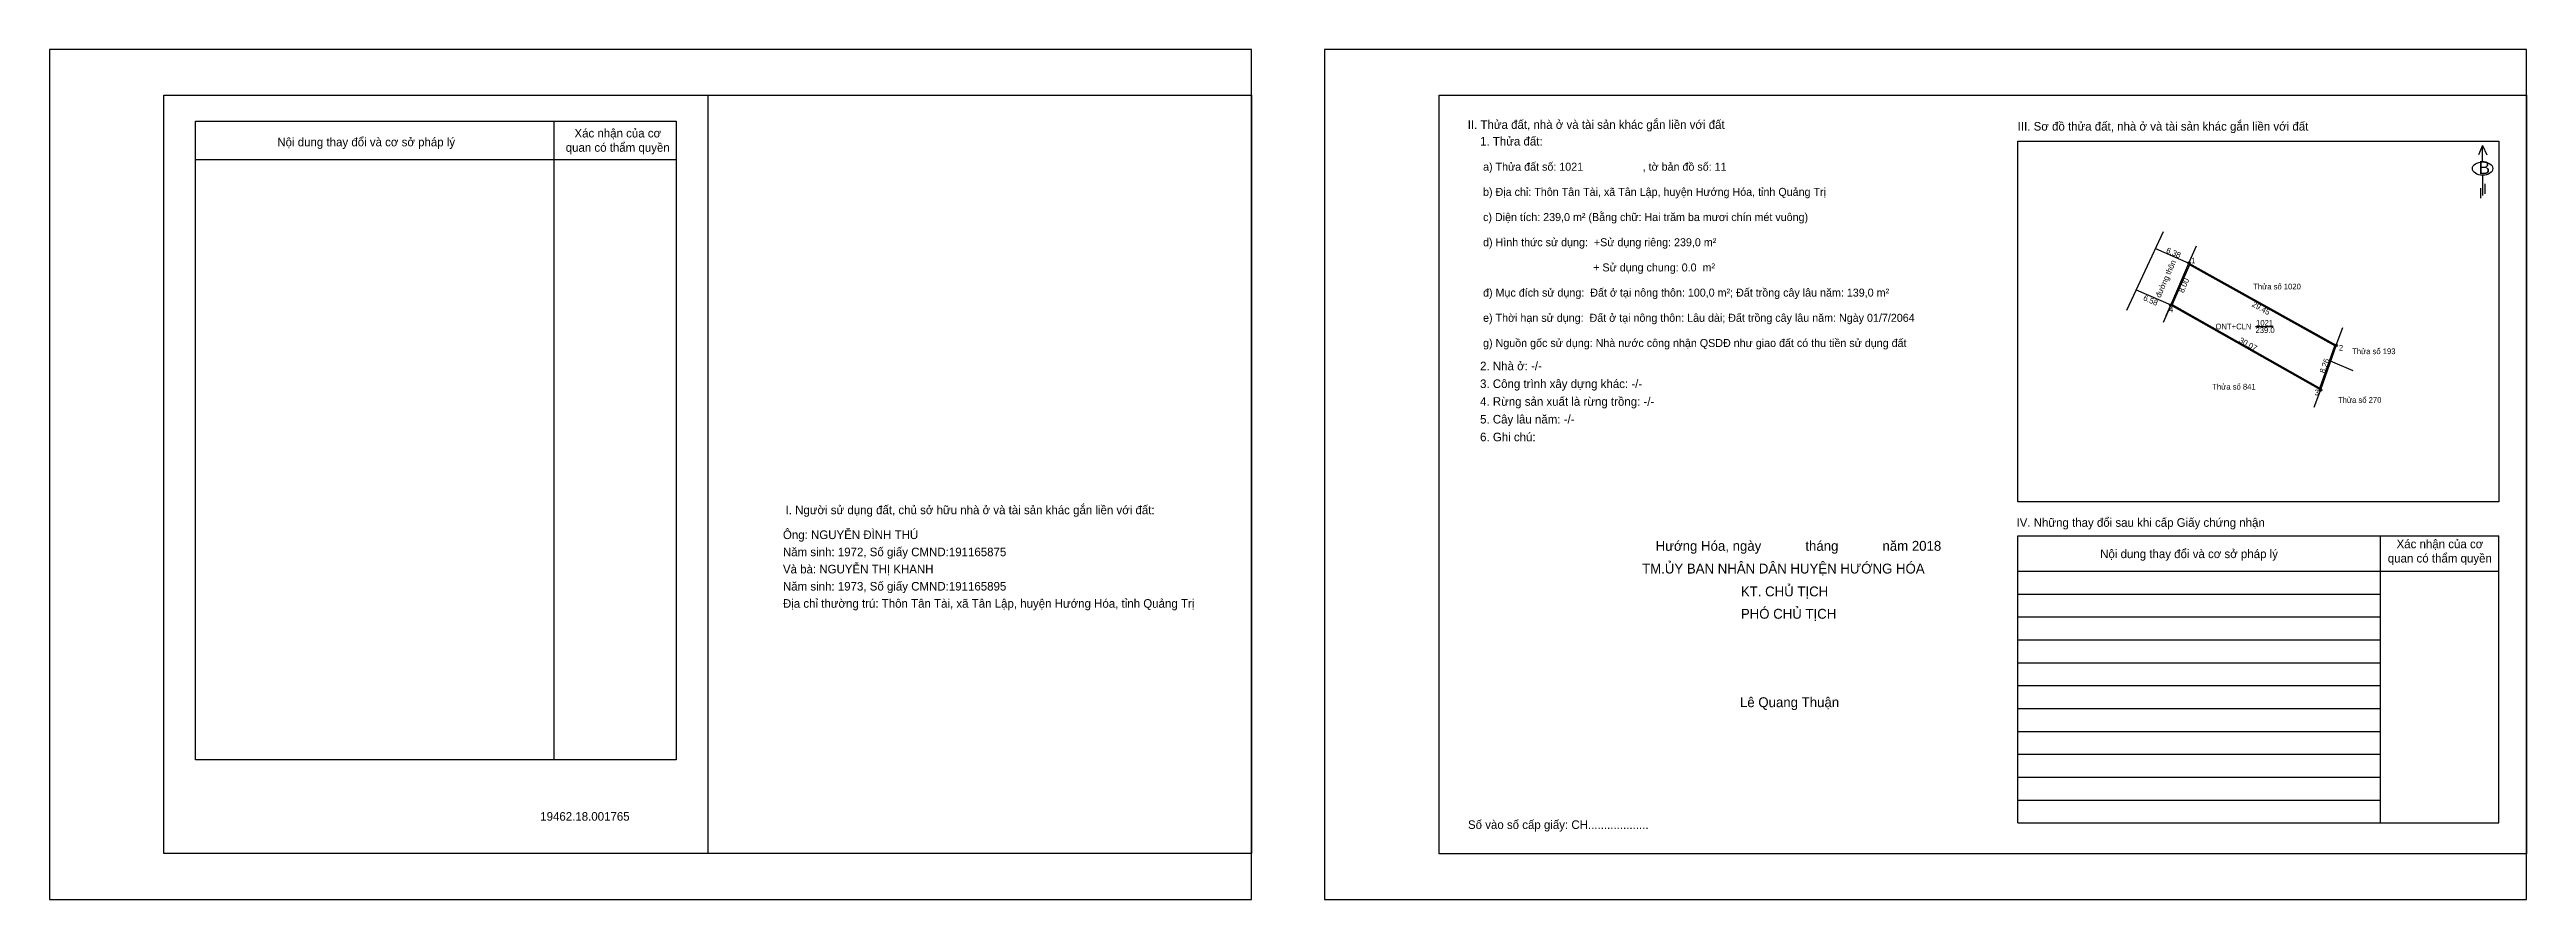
# Model space of a CAD drawing. Extents: x 547228 to 547661, y 1837401 to 1837550.
import ezdxf

# ---------------------------------------------------------------- set-up
doc = ezdxf.new("R2010")
doc.units = 0
for name, color, linetype in [('CanhThua', 7, 'Continuous'), ('ChieuDaiCanhThua', 7, 'Continuous'), ('Khung', 7, 'Continuous'), ('KhungInTrang1', 7, 'Continuous'), ('KhungInTrang2', 7, 'Continuous'), ('Level 1', 7, 'Continuous'), ('Level 2', 7, 'Continuous'), ('Level 23', 7, 'Continuous'), ('MocDinhThua', 7, 'Continuous'), ('NhanDiaChinhThua', 7, 'Continuous'), ('NhanThuaTuCan', 7, 'Continuous'), ('ON', 7, 'Continuous'), ('RauThua', 7, 'Continuous'), ('Template', 7, 'Continuous'), ('ThongTin', 7, 'Continuous')]:
    doc.layers.add(name, color=color, linetype=linetype)

msp = doc.modelspace()

# ---------------------------------------------------------------- linework, layer by layer
at = {"layer": 'CanhThua'}
for p, q in [((547598.37, 1837505.09), (547601.55, 1837512.43)), ((547598.37, 1837505.09), (547601.55, 1837512.43)), ((547601.55, 1837512.43), (547627.27, 1837498.07)), ((547624.54, 1837490.28), (547598.37, 1837505.09)), ((547627.27, 1837498.07), (547624.54, 1837490.28))]:
    msp.add_line(p, q, dxfattribs=at)
at = {"layer": 'ChieuDaiCanhThua'}
for p, q in [((547595.7, 1837514.96), (547601.55, 1837512.42)), ((547592.35, 1837507.74), (547598.39, 1837505.12))]:
    msp.add_line(p, q, dxfattribs=at)
at = {"layer": 'Khung'}
for p, q in [((547470.53, 1837541.74), (547660.53, 1837541.74)), ((547470.53, 1837409.24), (547470.53, 1837541.74)), ((547571.67, 1837470.7), (547571.67, 1837533.75)), ((547571.67, 1837533.75), (547655.67, 1837533.75)), ((547655.67, 1837533.75), (547655.67, 1837470.7)), ((547655.67, 1837470.7), (547571.67, 1837470.7))]:
    msp.add_line(p, q, dxfattribs=at)
msp.add_lwpolyline([(547437.73, 1837409.25), (547247.73, 1837409.25), (547247.73, 1837541.75), (547437.73, 1837541.75)], close=True, dxfattribs=at)
for points in [[(547342.73, 1837541.75), (547342.73, 1837409.25)], [(547660.53, 1837541.74), (547660.53, 1837409.24), (547470.53, 1837409.24)]]:
    msp.add_lwpolyline(points, dxfattribs=at)
at = {"layer": 'KhungInTrang1'}
msp.add_lwpolyline([(547227.73, 1837549.74), (547227.73, 1837401.24), (547437.73, 1837401.24), (547437.73, 1837549.74)], close=True, dxfattribs=at)
at = {"layer": 'KhungInTrang2'}
msp.add_lwpolyline([(547450.53, 1837549.74), (547450.53, 1837401.24), (547660.53, 1837401.24), (547660.53, 1837549.74)], close=True, dxfattribs=at)
at = {"layer": 'Level 1'}
msp.add_line((547613.18, 1837501.35), (547616.28, 1837501.35), dxfattribs=at)
at = {"layer": 'Level 2'}
msp.add_lwpolyline([(547624.43, 1837490.57), (547627.03, 1837497.98), (547601.65, 1837512.15), (547598.62, 1837505.18)], close=True, dxfattribs=at)
at = {"layer": 'Level 23'}
for p, q in [((547601.55, 1837512.43), (547602.34, 1837514.26)), ((547597.56, 1837503.25), (547598.37, 1837505.09))]:
    msp.add_line(p, q, dxfattribs=at)
at = {"layer": 'MocDinhThua'}
for centre in [(547601.55, 1837512.43), (547598.37, 1837505.09), (547627.27, 1837498.07), (547624.54, 1837490.28)]:
    msp.add_circle(centre, 0.211, dxfattribs=at)
at = {"layer": 'NhanDiaChinhThua'}
msp.add_line((547630.25, 1837493.58), (547626.29, 1837495.28), dxfattribs=at)
msp.add_lwpolyline([(547590.7, 1837504.19), (547597.08, 1837517.93)], dxfattribs=at)
at = {"layer": 'ON'}
for p, q in [((547253.23, 1837537.24), (547337.23, 1837537.24)), ((547253.23, 1837425.63), (547253.23, 1837537.24)), ((547337.23, 1837537.24), (547337.23, 1837425.63)), ((547253.23, 1837530.55), (547337.23, 1837530.55)), ((547571.67, 1837464.78), (547655.67, 1837464.78)), ((547634.94, 1837464.78), (547634.94, 1837414.62)), ((547571.67, 1837458.6), (547655.67, 1837458.6)), ((547571.67, 1837454.6), (547634.94, 1837454.6)), ((547571.67, 1837450.6), (547634.94, 1837450.6)), ((547571.67, 1837446.6), (547634.94, 1837446.6)), ((547571.67, 1837442.6), (547634.94, 1837442.6)), ((547571.67, 1837438.6), (547634.94, 1837438.6)), ((547571.67, 1837434.6), (547634.94, 1837434.6)), ((547571.67, 1837430.6), (547634.94, 1837430.6)), ((547571.67, 1837426.6), (547634.94, 1837426.6)), ((547571.67, 1837422.6), (547634.94, 1837422.6)), ((547571.67, 1837418.6), (547634.94, 1837418.6))]:
    msp.add_line(p, q, dxfattribs=at)
for points in [[(547315.87, 1837537.24), (547315.87, 1837425.63)], [(547571.67, 1837414.62), (547571.67, 1837464.78)], [(547655.67, 1837414.62), (547655.67, 1837464.78)], [(547337.23, 1837425.63), (547253.23, 1837425.63)]]:
    msp.add_lwpolyline(points, dxfattribs=at)
at = {"layer": 'RauThua'}
for p, q in [((547601.55, 1837512.43), (547602.87, 1837515.46)), ((547598.37, 1837505.09), (547597.04, 1837502.06)), ((547627.27, 1837498.07), (547628.45, 1837501.16)), ((547624.54, 1837490.28), (547623.36, 1837487.19))]:
    msp.add_line(p, q, dxfattribs=at)
at = {"layer": 'Template'}
for p, q in [((547652.85, 1837532.95), (547652.13, 1837531.35)), ((547652.85, 1837530.12), (547652.85, 1837532.95)), ((547652.85, 1837532.95), (547653.58, 1837531.35)), ((547652.87, 1837527.78), (547652.87, 1837524.21)), ((547652.49, 1837525.54), (547652.49, 1837523.8)), ((547653.27, 1837526.28), (547653.27, 1837524.54)), ((547571.67, 1837414.62), (547655.67, 1837414.62))]:
    msp.add_line(p, q, dxfattribs=at)
msp.add_ellipse((547652.87, 1837528.94), major_axis=(1.78, 0), ratio=0.655849, dxfattribs=at)

# ---------------------------------------------------------------- texts
at = {"layer": 'ChieuDaiCanhThua'}
for s, rotation, p in [('6.38', 336.5757, (547597.47, 1837514.3)), ('đường thôn', 66.5757, (547596.56, 1837506.29)), ('8.00', 66.5757, (547600.6, 1837507.14)), ('6.58', 336.5757, (547593.47, 1837505.98)), ('29.45', 330.833, (547612.46, 1837504.94)), ('30.07', 330.4877, (547610.19, 1837498.66)), ('8.26', 70.6834, (547625.28, 1837493.09))]:
    msp.add_text(s, height=1, rotation=rotation, dxfattribs=at).set_placement(p)
at = {"layer": 'Level 1'}
for s, p in [('Thửa số 1020', (547612.78, 1837507.83)), ('ONT+CLN', (547606.19, 1837500.85)), ('239.0', (547613.18, 1837500.21)), ('1021', (547613.28, 1837501.48)), ('Thửa số 193', (547630.06, 1837496.52)), ('Thửa số 841', (547605.63, 1837490.33)), ('Thửa số 270', (547627.6, 1837488.01))]:
    msp.add_text(s, height=1, dxfattribs=at).set_placement(p)
at = {"layer": 'NhanThuaTuCan'}
for s, p in [('1', (547601.93, 1837512.38)), ('4', (547598.08, 1837503.84)), ('2', (547627.75, 1837497.12)), ('3', (547623.52, 1837489.32))]:
    msp.add_text(s, height=1, dxfattribs=at).set_placement(p)
at = {"layer": 'ON'}
for s, height, p in [('Xác nhận của cơ ', 1.5, (547319.45, 1837534.38)), ('Nội dung thay đổi và cơ sở pháp lý', 1.5, (547267.53, 1837532.83)), ('quan có thẩm quyền', 1.5, (547317.92, 1837531.88)), ('I. Người sử dụng đất, chủ sở hữu nhà ở và tài sản khác gắn liền với đất:', 1.5, (547356.34, 1837468.55)), ('IV. Những thay đổi sau khi cấp Giấy chứng nhận', 1.5, (547571.42, 1837466.35)), ('Nội dung thay đổi và cơ sở pháp lý', 1.5, (547586.04, 1837460.88)), ('quan có thẩm quyền', 1.5, (547636.3, 1837460.11)), ('Xác nhận của cơ ', 1.5, (547637.83, 1837462.61)), ('Lê Quang Thuận', 1.7268, (547523.1, 1837434.84))]:
    msp.add_text(s, height=height, dxfattribs=at).set_placement(p)
at = {"layer": 'Template'}
for s, height, p in [('II. Thửa đất, nhà ở và tài sản khác gắn liền với đất', 1.5, (547475.53, 1837535.88)), ('III. Sơ đồ thửa đất, nhà ở và tài sản khác gắn liền với đất', 1.5, (547571.63, 1837535.58)), ('B', 2.25, (547652.15, 1837527.99)), ('Hướng Hóa, ngày            tháng            năm 2018', 1.7268, (547508.36, 1837462.16)), ('TM.ỦY BAN NHÂN DÂN HUYỆN HƯỚNG HÓA', 1.7268, (547506, 1837458.19)), ('KT. CHỦ TỊCH', 1.7268, (547523.26, 1837454.2)), ('PHÓ CHỦ TỊCH', 1.7268, (547523.26, 1837450.29)), ('19462.18.001765', 1.5, (547313.47, 1837415)), ('Số vào sổ cấp giấy: CH...................', 1.5, (547475.58, 1837413.56))]:
    msp.add_text(s, height=height, dxfattribs=at).set_placement(p)
at = {"layer": 'ThongTin'}
for s, height, p in [('1. Thửa đất: ', 1.5, (547477.69, 1837532.97)), (' a) Thửa đất số: 1021                    , tờ bản đồ số: 11', 1.4, (547477.69, 1837528.57)), (' b) Địa chỉ: Thôn Tân Tài, xã Tân Lập, huyện Hướng Hóa, tỉnh Quảng Trị', 1.4, (547477.69, 1837524.17)), (' c) Diện tích: 239,0 m² (Bằng chữ: Hai trăm ba mươi chín mét vuông)', 1.4, (547477.69, 1837519.77)), (' d) Hình thức sử dụng:  +Sử dụng riêng: 239,0 m²', 1.4, (547477.69, 1837515.37)), ('                                      + Sử dụng chung: 0.0  m²', 1.4, (547477.69, 1837510.97)), (' đ) Mục đích sử dụng:  Đất ở tại nông thôn: 100,0 m²; Đất trồng cây lâu năm: 139,0 m²', 1.4, (547477.69, 1837506.57)), (' e) Thời hạn sử dụng:  Đất ở tại nông thôn: Lâu dài; Đất trồng cây lâu năm: Ngày 01/7/2064', 1.4, (547477.69, 1837502.17)), (' g) Nguồn gốc sử dụng: Nhà nước công nhận QSDĐ như giao đất có thu tiền sử dụng đất  ', 1.4, (547477.69, 1837497.77)), ('3. Công trình xây dựng khác: -/-', 1.5, (547477.69, 1837490.6)), ('2. Nhà ở: -/-', 1.5, (547477.69, 1837493.7)), ('4. Rừng sản xuất là rừng trồng: -/-', 1.5, (547477.69, 1837487.5)), ('5. Cây lâu năm: -/-', 1.5, (547477.69, 1837484.4)), ('6. Ghi chú:', 1.5, (547477.69, 1837481.3)), ('Ông: NGUYỄN ĐÌNH THÚ', 1.5, (547355.88, 1837464.21)), ('Năm sinh: 1972, Số giấy CMND:191165875', 1.5, (547355.88, 1837461.21)), ('Và bà: NGUYỄN THỊ KHANH', 1.5, (547355.88, 1837458.21)), ('Địa chỉ thường trú: Thôn Tân Tài, xã Tân Lập, huyện Hướng Hóa, tỉnh Quảng Trị', 1.5, (547355.88, 1837452.21)), ('Năm sinh: 1973, Số giấy CMND:191165895', 1.5, (547355.88, 1837455.21))]:
    msp.add_text(s, height=height, dxfattribs=at).set_placement(p)

doc.saveas('drawing.dxf')
